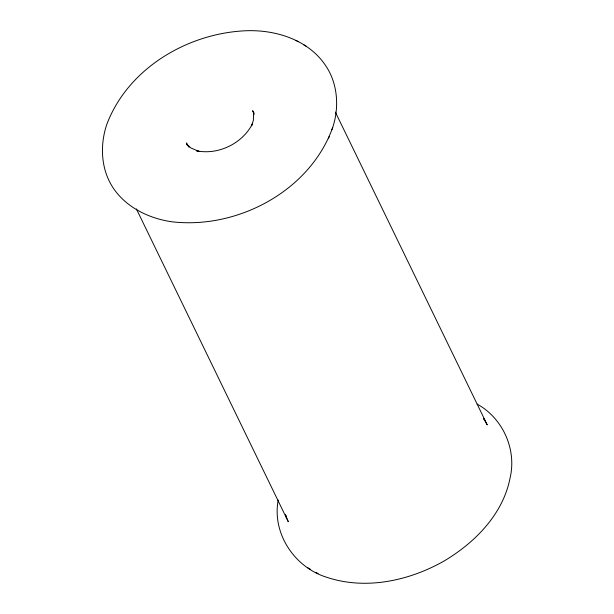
<?xml version="1.0" encoding="UTF-8"?>
<svg xmlns="http://www.w3.org/2000/svg" width="614" height="614" viewBox="0 0 614 614"><rect width="100%" height="100%" fill="white"/><g stroke="black" fill="none" stroke-linecap="round" stroke-linejoin="round"><path stroke-width="0.92" d="M278.211 500.034C271.887 533.497 294.528 567.321 326.602 577.229C365.407 590.261 408.64 580.959 443.538 561.326C474.622 543.014 503.119 514.355 510.119 477.769C516.819 449.31 502.697 418.027 477.078 404.073M332.696 127.497C339.634 106.56 337.677 82.076 324.499 63.948C307.299 39.703 276.016 29.932 247.335 30.7C188.414 32.642 127.827 68.131 106.682 124.726C99.752 145.633 100.911 169.717 113.421 188.329C126.561 207.593 148.88 218.361 171.483 221.731C237.196 229.628 309.901 191.123 332.696 127.497L331.836 129.754M328.398 138.68L329.196 136.577M295.956 40.409L298.189 41.668M303.761 44.837L306.094 46.15M307.906 567.85L310.239 569.163M315.811 572.332L318.044 573.591M484.853 420.275L483.479 418.41L487.24 424.896L335.351 112.086M253.92 113.252L252.669 110.673L253.605 112.991M187.6 145.533L186.349 142.955L189.158 147.107L186.902 144.551L190.985 148.012L198.99 151.412L196.388 150.76C218.246 155.357 242.799 143.423 252.661 123.376L251.556 125.824L253.398 120.206L253.597 112.093L254.058 114.611M136.385 208.921L288.273 521.731L285.472 514.778L286.093 517.003L285.64 515.161"/></g></svg>
